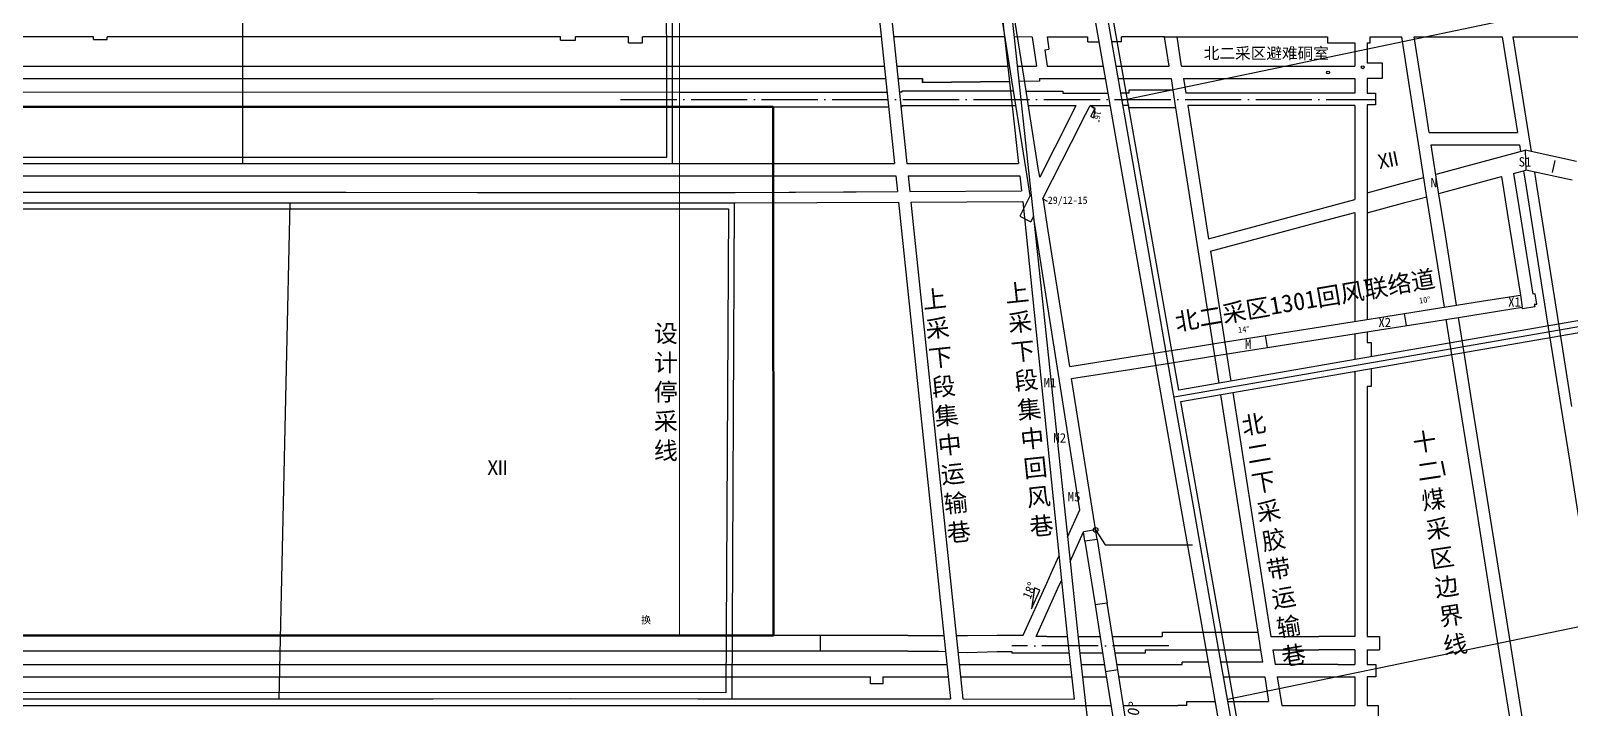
# Model space of a CAD drawing. Header units: millimetres. Extents: x 41513366 to 41522434, y 4590966 to 4600634.
# Drawn here: x 41518974 to 41519500, y 4597410 to 4597641 of the extents above; entities that cross this region are included whole.
import ezdxf

# ---------------------------------------------------------------- set-up
doc = ezdxf.new("R2010")
doc.units = ezdxf.units.MM
for name, pattern in [('ACAD_ISO02W100', [15, 12, -3]), ('ACAD_ISO04W100', [30, 24, -3, 0, -3]), ('SJHD', [10, 8, -2]), ('新采区边界(5K)', [150, 125, -5, 15, -5])]:
    doc.linetypes.add(name, pattern=pattern)
doc.layers.get('0').update_dxf_attribs({"lineweight": 18})
for name, color, linetype, lineweight in [('12-1煤巷道', 5, 'Continuous', 18), ('12-2采区边界线', 7, 'Continuous', 18), ('12煤巷道', 7, 'Continuous', 18), ('12煤巷道名称', 7, 'Continuous', 18), ('2016年12煤进尺', 7, 'Continuous', 18), ('7煤巷道', 6, 'Continuous', 18), ('停采线', 255, 'Continuous', 18), ('图纸改动标记', 2, 'Continuous', 18), ('岩巷', 30, 'Continuous', 18), ('岩巷巷道名称', 30, 'Continuous', 18), ('工作面月末位置', 7, 'Continuous', 18), ('设计', 4, 'Continuous', 18), ('采空区工作面颜色', 6, 'Continuous', 18)]:
    doc.layers.add(name, color=color, linetype=linetype, lineweight=lineweight)
doc.styles.add('仿宋_GB2312', font='')
doc.styles.add('正体', font='')
doc.styles.add('正等线体', font='simhei.ttf')
doc.styles.get('仿宋_GB2312').set_extended_font_data('宋体')
doc.styles.get('正体').set_extended_font_data('宋体')

msp = doc.modelspace()

# ---------------------------------------------------------------- linework, layer by layer
at = {"layer": '12-1煤巷道', "lineweight": -3}
for p, q in [((41518995.898, 4597639.39), (41518913.696, 4597639.39)), ((41518995.898, 4597638.49), (41518995.898, 4597639.39)), ((41518995.898, 4597638.49), (41519000.498, 4597638.49)), ((41519155.328, 4597639.39), (41519000.498, 4597639.39)), ((41519000.498, 4597638.49), (41519000.498, 4597639.39)), ((41519155.328, 4597638.29), (41519155.328, 4597639.39)), ((41519155.328, 4597638.29), (41519160.528, 4597638.29)), ((41519178.528, 4597639.39), (41519160.528, 4597639.39)), ((41519160.528, 4597638.29), (41519160.528, 4597639.39)), ((41519178.528, 4597637.39), (41519178.528, 4597639.39)), ((41519178.528, 4597637.39), (41519183.328, 4597637.39)), ((41519264.9147, 4597639.39), (41519183.328, 4597639.39)), ((41519183.328, 4597637.39), (41519183.328, 4597639.39)), ((41519264.9147, 4597639.39), (41519249.4311, 4597639.39)), ((41519271.4152, 4597639.39), (41519269.1341, 4597639.39)), ((41519271.4152, 4597639.39), (41519269.1341, 4597639.39)), ((41519307.0154, 4597639.39), (41519271.4152, 4597639.39)), ((41519307.0154, 4597639.39), (41519271.4152, 4597639.39)), ((41519316.4658, 4597639.3576), (41519310.2739, 4597639.39)), ((41519321.5108, 4597639.3892), (41519335.443, 4597639.3817)), ((41519335.4421, 4597637.6817), (41519335.443, 4597639.3817)), ((41519335.4421, 4597637.6817), (41519339.3625, 4597637.6795)), ((41519346.9421, 4597637.69), (41519343.6241, 4597637.6918)), ((41519346.9421, 4597637.69), (41519346.943, 4597639.39)), ((41519361.6324, 4597639.388), (41519346.943, 4597639.39))]:
    msp.add_line(p, q, dxfattribs=at)
at = {"layer": '12煤巷道', "lineweight": -3}
for p, q in [((41519361.6321, 4597639.39), (41519361.6322, 4597639.3894)), ((41519365.888, 4597639.388), (41519417.2595, 4597639.388)), ((41519431.7974, 4597639.388), (41519442.6275, 4597639.388)), ((41519320.7111, 4597635.033), (41519322.0974, 4597635.2284)), ((41519271.8838, 4597615.99), (41519310.8857, 4597615.99)), ((41519273.9723, 4597435.09), (41519228.048, 4597435.09)), ((41519321.4579, 4597434.79), (41519317.7544, 4597434.79)), ((41519426.622, 4597434.79), (41519414.282, 4597434.79)), ((41519354.9858, 4597430.19), (41519363.593, 4597430.19)), ((41519426.622, 4597430.19), (41519414.282, 4597430.19)), ((41519430.822, 4597420.99), (41519430.822, 4597411.24)), ((41519349.172, 4597411.14), (41519366.1929, 4597411.14))]:
    msp.add_line(p, q, dxfattribs=at)
at = {"layer": '12煤巷道', "color": 7, "lineweight": -3}
for p, q in [((41519446.8798, 4597639.388), (41519476.9471, 4597639.388)), ((41519451.9941, 4597606.726), (41519482.1466, 4597606.726)), ((41519452.6433, 4597602.526), (41519482.8152, 4597602.526)), ((41519502.2439, 4597596.9126), (41519484.8252, 4597600.7062)), ((41519500.8394, 4597590.4637), (41519484.9506, 4597593.9241)), ((41519367.6299, 4597425.19), (41519367.6299, 4597425.99)), ((41519426.622, 4597420.99), (41519426.622, 4597418.09)), ((41519426.622, 4597420.99), (41519426.622, 4597411.14)), ((41519430.822, 4597420.99), (41519430.822, 4597418.09))]:
    msp.add_line(p, q, dxfattribs=at)
at = {"layer": '12煤巷道', "color": 0, "lineweight": 20}
msp.add_line((41518789.445, 4597620.59), (41519195.947, 4597620.59), dxfattribs=at)
at = {"layer": '12煤巷道', "color": 1, "lineweight": 50}
for p, q in [((41518595.8201, 4597615.59), (41519228.0168, 4597615.59)), ((41519228.0168, 4597615.59), (41519228.048, 4597435.09)), ((41519228.048, 4597435.09), (41518687.1871, 4597435.09))]:
    msp.add_line(p, q, dxfattribs=at)
at = {"layer": '12煤巷道', "lineweight": -3}
for points in [[(41519316.4658, 4597639.3576), (41519317.871, 4597629.39)], [(41519321.5108, 4597639.3892), (41519322.0974, 4597635.2284)], [(41519363.1984, 4597629.39), (41519361.6328, 4597639.388)], [(41519367.4496, 4597629.39), (41519365.8839, 4597639.388)], [(41519430.822, 4597637.328), (41519430.822, 4597630.552), (41519435.895, 4597630.552), (41519435.895, 4597625.19), (41519430.822, 4597625.19), (41519430.822, 4597620.19), (41519433.622, 4597620.19), (41519433.622, 4597616.19), (41519430.822, 4597616.19)], [(41519320.7111, 4597635.033), (41519321.5066, 4597629.39)], [(41519430.822, 4597630.552), (41519435.895, 4597630.552), (41519435.895, 4597625.19), (41519430.822, 4597625.19)], [(41518595.823, 4597629.39), (41519265.9587, 4597629.39)], [(41518930.718, 4597625.19), (41519266.3972, 4597625.19)], [(41519270.178, 4597629.39), (41519308.1139, 4597629.39)], [(41519270.6164, 4597625.19), (41519278.9547, 4597625.19), (41519278.9547, 4597623.79), (41519308.6883, 4597624.1617), (41519278.9547, 4597623.79), (41519278.9547, 4597625.19)], [(41519311.3511, 4597629.39), (41519317.871, 4597629.39)], [(41519318.9547, 4597625.19), (41519318.9547, 4597624.29), (41519311.91, 4597624.2019)], [(41519318.9547, 4597625.19), (41519318.9547, 4597624.29), (41519311.91, 4597624.2019)], [(41519318.9547, 4597625.19), (41519341.5464, 4597625.19)], [(41519321.5066, 4597629.39), (41519340.812, 4597629.39)], [(41519345.0757, 4597629.39), (41519363.1984, 4597629.39)], [(41519345.8101, 4597625.19), (41519363.8561, 4597625.19)], [(41519426.622, 4597625.19), (41519426.622, 4597620.19)], [(41519271.8843, 4597620.59), (41519271.0966, 4597620.59)], [(41519310.1046, 4597620.8976), (41519271.8843, 4597620.9017)], [(41519271.8843, 4597620.9017), (41519271.8843, 4597620.59)], [(41519314.3571, 4597620.8972), (41519326.8843, 4597620.8959), (41519326.8843, 4597620.19), (41519342.4207, 4597620.19)], [(41519426.622, 4597620.19), (41519407.222, 4597620.19), (41519368.8903, 4597620.19)], [(41519271.8838, 4597615.59), (41519271.6185, 4597615.59)], [(41519271.8838, 4597615.9965), (41519271.8838, 4597615.59)], [(41519315.1381, 4597615.99), (41519325.889, 4597615.99), (41519331.4603, 4597615.99)], [(41519329.3108, 4597611.7778), (41519331.46, 4597615.99)], [(41519333.052, 4597609.869), (41519336.1751, 4597615.99)], [(41519336.1751, 4597615.99), (41519343.1551, 4597615.99)], [(41519337.8722, 4597614.9319), (41519336.1751, 4597615.99)], [(41519336.5088, 4597612.2596), (41519337.8722, 4597614.9319)], [(41519337.8722, 4597614.9319), (41519337.3995, 4597611.8051)], [(41519426.622, 4597615.99), (41519407.222, 4597615.99), (41519369.548, 4597615.99)], [(41519336.5088, 4597612.2596), (41519337.3995, 4597611.8051)], [(41519426.622, 4597525.2413), (41519426.622, 4597513.302)], [(41519432.222, 4597526.2136), (41519432.222, 4597520.057), (41519430.822, 4597520.057), (41519430.822, 4597513.302)], [(41519380.7548, 4597517.2776), (41519393.4528, 4597436.19)], [(41519384.8935, 4597517.9962), (41519397.9233, 4597434.79)], [(41519426.622, 4597513.302), (41519426.622, 4597434.79)], [(41519430.822, 4597513.302), (41519430.822, 4597434.79)], [(41519313.3511, 4597435.25), (41519321.3935, 4597452.9786)], [(41519316.2256, 4597444.1657), (41519319.0197, 4597450.5824), (41519317.1748, 4597451.3857), (41519316.2256, 4597444.1657)], [(41519321.3936, 4597452.9785), (41519323.0164, 4597456.556)], [(41519325.2184, 4597451.2434), (41519326.4164, 4597453.8843)], [(41519317.7544, 4597434.79), (41519325.2184, 4597451.2434)], [(41519360.7858, 4597436.19), (41519378.082, 4597436.19)], [(41519360.7858, 4597436.19), (41519360.7858, 4597434.79)], [(41519378.082, 4597436.19), (41519393.4528, 4597436.19)], [(41519273.9723, 4597435.05), (41519284.388, 4597435.05), (41519286.2468, 4597435.05)], [(41519290.4639, 4597435.05), (41519294.388, 4597435.05), (41519304.388, 4597435.25), (41519313.3511, 4597435.25)], [(41519321.4579, 4597434.79), (41519328.3576, 4597434.79)], [(41519332.0604, 4597434.79), (41519339.589, 4597434.79)], [(41519335.593, 4597434.79), (41519339.5888, 4597434.79)], [(41519343.8412, 4597434.79), (41519360.7858, 4597434.79)], [(41519397.9233, 4597434.79), (41519414.282, 4597434.79)], [(41519430.822, 4597434.79), (41519435.022, 4597434.79)], [(41519435.022, 4597434.79), (41519435.022, 4597430.19)], [(41518687.1871, 4597425.19), (41519287.2761, 4597425.19)], [(41518869.0374, 4597429.89), (41519273.9723, 4597429.89)], [(41519273.9723, 4597429.89), (41519273.9723, 4597429.74)], [(41519273.9723, 4597429.74), (41519284.388, 4597429.74), (41519286.8136, 4597429.6211)], [(41519291.0522, 4597429.4135), (41519294.388, 4597429.25), (41519304.388, 4597429.65), (41519309.4579, 4597429.612)], [(41519291.4931, 4597425.19), (41519329.4006, 4597425.19)], [(41519309.4536, 4597429.612), (41519309.4579, 4597429.034)], [(41519328.963, 4597429.034), (41519309.4579, 4597429.034)], [(41519340.5009, 4597429.034), (41519332.6817, 4597429.034)], [(41519333.1117, 4597425.19), (41519341.1097, 4597425.19)], [(41519354.9858, 4597430.19), (41519354.9858, 4597429.034), (41519344.7531, 4597429.034)], [(41519345.3621, 4597425.19), (41519367.6299, 4597425.19)], [(41519363.593, 4597430.19), (41519394.3924, 4597430.19)], [(41519395.0501, 4597425.99), (41519381.0094, 4597425.99)], [(41519394.3924, 4597430.19), (41519395.0501, 4597425.99)], [(41519398.6436, 4597430.19), (41519399.4266, 4597425.19)], [(41519398.6436, 4597430.19), (41519414.282, 4597430.19)], [(41519420.8342, 4597425.19), (41519399.4266, 4597425.19)], [(41519420.8342, 4597425.19), (41519426.622, 4597425.19)], [(41519426.622, 4597430.19), (41519426.622, 4597425.19)], [(41519430.822, 4597430.19), (41519430.822, 4597425.19)], [(41519430.822, 4597430.19), (41519435.022, 4597430.19)], [(41519430.822, 4597425.19), (41519433.822, 4597425.19), (41519433.822, 4597420.99), (41519430.822, 4597420.99)], [(41519333.5816, 4597420.99), (41519341.7751, 4597420.99)], [(41519346.0275, 4597420.99), (41519377.4841, 4597420.99)], [(41519381.7487, 4597420.99), (41519395.8331, 4597420.99)], [(41519395.8331, 4597420.99), (41519397.1564, 4597412.54)], [(41519400.0843, 4597420.99), (41519426.622, 4597420.99)], [(41519400.0843, 4597420.99), (41519401.6268, 4597411.14)], [(41518942.1601, 4597411.14), (41519049.1636, 4597411.14)], [(41519049.1636, 4597411.14), (41519170.164, 4597411.14)], [(41519170.164, 4597411.14), (41519267.164, 4597411.14)], [(41519267.164, 4597411.14), (41519343.3356, 4597411.14)], [(41519347.588, 4597411.14), (41519349.172, 4597411.14)], [(41519369.2729, 4597411.14), (41519366.1929, 4597411.14)], [(41519369.2729, 4597411.14), (41519369.2729, 4597412.54)], [(41519369.2729, 4597412.54), (41519378.9715, 4597412.54)], [(41519383.2361, 4597412.54), (41519384.74, 4597412.54)], [(41519384.74, 4597412.54), (41519397.1564, 4597412.54)], [(41519401.6268, 4597411.14), (41519426.622, 4597411.14)], [(41519430.822, 4597411.24), (41519434.622, 4597411.24), (41519434.622, 4597406.54)]]:
    msp.add_lwpolyline(points, dxfattribs=at)
at = {"layer": '12煤巷道', "color": 7, "lineweight": -3}
for points in [[(41519417.2595, 4597639.388), (41519417.2595, 4597637.328), (41519426.622, 4597637.328)], [(41519426.622, 4597637.328), (41519426.622, 4597629.39)], [(41519430.822, 4597637.328), (41519431.7974, 4597637.328), (41519431.7974, 4597639.388)], [(41519451.0067, 4597586.054), (41519448.3088, 4597603.041), (41519446.3407, 4597615.9108), (41519442.6273, 4597639.3894)], [(41519446.8795, 4597639.3894), (41519476.9469, 4597639.3894)], [(41519451.9941, 4597606.726), (41519450.4908, 4597616.5563), (41519446.8795, 4597639.3894)], [(41519476.9469, 4597639.3894), (41519482.1466, 4597606.726)], [(41519480.5922, 4597639.3894), (41519486.8193, 4597600.2719)], [(41519480.5924, 4597639.388), (41519543.674, 4597639.388)], [(41519363.8561, 4597625.19), (41519364.4809, 4597621.2)], [(41519368.1073, 4597625.19), (41519368.8903, 4597620.19)], [(41519364.4653, 4597621.2), (41519349.4395, 4597621.2), (41519349.4395, 4597620.19), (41519346.6844, 4597620.19)], [(41519365.4205, 4597615.2), (41519349.4395, 4597615.2), (41519349.4395, 4597615.99), (41519347.4188, 4597615.99)], [(41519365.4205, 4597615.2), (41519380.1359, 4597521.23)], [(41519369.548, 4597615.99), (41519376.674, 4597570.4841)], [(41519426.622, 4597615.99), (41519426.622, 4597583.8683)], [(41519430.822, 4597616.19), (41519430.822, 4597586.2361)], [(41519455.0858, 4597587.1469), (41519452.6433, 4597602.526)], [(41519454.8444, 4597592.6727), (41519484.8252, 4597600.7062)], [(41519482.8152, 4597602.526), (41519483.1753, 4597600.2641)], [(41519480.8068, 4597592.7958), (41519484.9506, 4597593.9241)], [(41519484.2163, 4597593.7242), (41519485.1031, 4597588.154), (41519490.7309, 4597552.4832)], [(41519430.822, 4597586.2361), (41519442.4072, 4597589.3402), (41519450.1551, 4597591.4162)], [(41519454.2341, 4597592.5092), (41519454.8444, 4597592.6727)], [(41519456.5526, 4597586.2976), (41519476.7274, 4597591.7033)], [(41519476.7274, 4597591.7033), (41519479.007, 4597577.3095)], [(41519480.8068, 4597592.7958), (41519483.1553, 4597577.9665)], [(41519487.9332, 4597593.2746), (41519488.6587, 4597588.7175), (41519496.2177, 4597540.8063), (41519500.5833, 4597513.302)], [(41519412.2283, 4597580.0112), (41519426.622, 4597583.8683)], [(41519430.822, 4597579.4033), (41519444.1153, 4597582.9651), (41519451.196, 4597584.8623)], [(41519457.1751, 4597547.1679), (41519453.3719, 4597571.1622), (41519451.0067, 4597586.054)], [(41519455.2751, 4597585.9553), (41519456.5526, 4597586.2976)], [(41519376.674, 4597570.4841), (41519412.2283, 4597580.0111)], [(41519413.3154, 4597575.9544), (41519426.622, 4597579.5202)], [(41519426.622, 4597579.5202), (41519426.622, 4597552.069)], [(41519430.822, 4597579.4033), (41519430.822, 4597552.069)], [(41519483.15, 4597577.9657), (41519487.3362, 4597551.5744)], [(41519377.3275, 4597566.311), (41519413.3154, 4597575.9543)], [(41519479.007, 4597577.3095), (41519483.1296, 4597551.2791)], [(41519377.3275, 4597566.311), (41519384.2745, 4597521.9485)], [(41519426.622, 4597552.064), (41519426.622, 4597542.3283)], [(41519430.824, 4597552.064), (41519430.8232, 4597542.9938)], [(41519488.7642, 4597548.2269), (41519487.8892, 4597548.0881), (41519488.7642, 4597548.2269), (41519488.2177, 4597551.7142), (41519487.3362, 4597551.5744)], [(41519483.8723, 4597546.5904), (41519483.7867, 4597547.1309)], [(41519488.0225, 4597547.2478), (41519483.8723, 4597546.5904)], [(41519487.8892, 4597548.0881), (41519488.0225, 4597547.2478)], [(41519462.5777, 4597513.302), (41519459.9732, 4597529.514), (41519457.8326, 4597543.0197)], [(41519466.8307, 4597513.3077), (41519464.1208, 4597530.1759), (41519461.9808, 4597543.6769)], [(41519426.622, 4597538.076), (41519426.622, 4597529.3011)], [(41519430.8228, 4597538.7414), (41519430.8225, 4597535.057)], [(41519430.822, 4597535.057), (41519432.222, 4597535.057), (41519432.222, 4597530.2734)], [(41519505.2626, 4597270.588), (41519497.8153, 4597317.1184), (41519486.3993, 4597390.8282), (41519478.4928, 4597440.2997), (41519471.4797, 4597484.3694), (41519466.8307, 4597513.3077)], [(41519496.9383, 4597513.302), (41519499.8602, 4597494.8934), (41519506.5201, 4597452.9343), (41519506.9721, 4597449.8105), (41519513.744, 4597406.8186), (41519520.9442, 4597361.5418), (41519528.1587, 4597316.1397), (41519535.0451, 4597270.588)], [(41519376.7448, 4597425.99), (41519367.6299, 4597425.9911)], [(41518903.216, 4597420.99), (41519261.2477, 4597420.99)], [(41519265.4477, 4597420.99), (41519265.4477, 4597418.59), (41519261.2477, 4597418.59), (41519261.2477, 4597420.99)], [(41519265.4477, 4597420.99), (41519287.7146, 4597420.99)], [(41519291.9315, 4597420.99), (41519329.8788, 4597420.99)]]:
    msp.add_lwpolyline(points, dxfattribs=at)
for points in [[(41519461.3233, 4597547.825), (41519457.52, 4597571.8201, 0.00007808), (41519457.52, 4597571.8207), (41519455.0858, 4597587.1469)], [(41519490.7309, 4597552.4832), (41519492.6618, 4597540.2448, 0.00023239), (41519492.6622, 4597540.2424), (41519496.9383, 4597513.302)], [(41519508.1292, 4597227.6621), (41519501.2176, 4597269.2857), (41519493.6664, 4597316.4651), (41519482.2504, 4597390.1754), (41519474.3453, 4597439.6375, -0.00016668), (41519474.3451, 4597439.6391), (41519467.3324, 4597483.7063), (41519462.5777, 4597513.302)]]:
    msp.add_lwpolyline(points, format="xyb", dxfattribs=at)
at = {"layer": '2016年12煤进尺', "color": 0, "lineweight": -3, "ltscale": 2}
for p, q in [((41519361.6328, 4597639.388), (41519365.888, 4597639.388)), ((41519484.8252, 4597600.7062), (41519484.9506, 4597593.9241)), ((41519494.0641, 4597593.1674), (41519494.9579, 4597597.2712))]:
    msp.add_line(p, q, dxfattribs=at)
at = {"layer": '2016年12煤进尺', "lineweight": -3, "ltscale": 2}
for p, q in [((41519195.947, 4597620.59), (41519266.8774, 4597620.59)), ((41519364.4809, 4597621.2), (41519365.4205, 4597615.2)), ((41519195.947, 4597615.59), (41519267.3994, 4597615.59)), ((41519430.822, 4597586.2361), (41519430.822, 4597579.4033)), ((41519483.1296, 4597551.2791), (41519483.7867, 4597547.1309)), ((41519443.4373, 4597544.9919), (41519444.0944, 4597540.8436)), ((41519396.0187, 4597537.4808), (41519396.6758, 4597533.3325)), ((41519393.4528, 4597436.19), (41519394.3924, 4597430.19))]:
    msp.add_line(p, q, dxfattribs=at)
at = {"layer": '2016年12煤进尺', "color": 3, "lineweight": -3, "ltscale": 2}
msp.add_line((41519338.0856, 4597471.1205), (41519333.9373, 4597470.4633), dxfattribs=at)
at = {"layer": '2016年12煤进尺', "color": 0, "lineweight": -3, "ltscale": 2}
msp.add_lwpolyline([(41519338.0856, 4597471.1205), (41519341.3117, 4597466.0638), (41519371.1377, 4597466.0638)], dxfattribs=at)
msp.add_circle((41519338.0856, 4597471.1205), 0.8, dxfattribs=at)
at = {"layer": '7煤巷道', "lineweight": -3}
for p, q in [((41519251.4554, 4597768.3175), (41519269.4237, 4597596.199)), ((41519255.9816, 4597765.3919), (41519273.6426, 4597596.199)), ((41519298.0369, 4597721.1191), (41519311.7602, 4597596.199)), ((41519302.0863, 4597715.3933), (41519317.3581, 4597573.6285)), ((41519269.8621, 4597591.999), (41519270.423, 4597586.6267)), ((41519274.081, 4597591.999), (41519274.6394, 4597586.6497)), ((41519312.2216, 4597591.999), (41519312.7864, 4597586.8579)), ((41519270.7986, 4597583.0287), (41519288.5054, 4597413.4151)), ((41519275.0149, 4597583.0517), (41519292.7225, 4597413.4124)), ((41519313.1816, 4597583.26), (41519314.2812, 4597573.2507)), ((41519314.2812, 4597573.2507), (41519326.4164, 4597453.8843)), ((41519317.3581, 4597573.6285), (41519329.3529, 4597460.3574)), ((41519329.3529, 4597460.3574), (41519332.4602, 4597431.0142)), ((41519326.4164, 4597453.8843), (41519328.7743, 4597430.6917)), ((41519328.7743, 4597430.6917), (41519330.7442, 4597413.3886)), ((41519332.4602, 4597431.0142), (41519338.1487, 4597380.1639))]:
    msp.add_line(p, q, dxfattribs=at)
for points in [[(41519360.3616, 4597517.9692), (41519352.0826, 4597565.0632), (41519344.4715, 4597608.4615), (41519337.6375, 4597647.545)], [(41519364.4982, 4597518.6964), (41519356.2192, 4597565.7904), (41519348.6084, 4597609.187), (41519341.7747, 4597648.2684)], [(41518595.8161, 4597596.22), (41518625.7699, 4597596.23), (41518981.7694, 4597596.187), (41519071.0796, 4597596.199), (41519269.4237, 4597596.199)], [(41519273.6426, 4597596.199), (41519311.7602, 4597596.199)], [(41518562.751, 4597592.009), (41518625.7713, 4597592.03), (41518981.7689, 4597591.987), (41519071.0801, 4597591.999), (41519269.8621, 4597591.999)], [(41519274.081, 4597591.999), (41519312.2216, 4597591.999)], [(41518829.9425, 4597582.7276), (41518869.3529, 4597582.782), (41518914.8477, 4597582.793), (41518952.1695, 4597582.799), (41518997.0687, 4597582.806)], [(41518830.4259, 4597586.328), (41518869.3479, 4597586.382), (41518914.8468, 4597586.393), (41518952.1689, 4597586.399), (41518997.0681, 4597586.406)], [(41518997.0681, 4597586.406), (41519038.2939, 4597586.412), (41519082.039, 4597586.374)], [(41518997.0687, 4597582.806), (41519038.2944, 4597582.812), (41519082.0359, 4597582.774)], [(41519082.0727, 4597586.374), (41519126.9737, 4597586.335), (41519170.701, 4597586.333)], [(41519170.7226, 4597586.333), (41519214.9712, 4597586.324)], [(41519214.9689, 4597586.324), (41519270.423, 4597586.6267)], [(41519214.9689, 4597586.324), (41519256.3716, 4597586.55)], [(41519214.9704, 4597582.724), (41519270.7986, 4597583.0287)], [(41519274.6394, 4597586.6497), (41519312.7864, 4597586.8579)], [(41519275.0149, 4597583.0517), (41519313.1816, 4597583.26)], [(41519082.0696, 4597582.774), (41519126.9706, 4597582.735), (41519170.7009, 4597582.733)], [(41519170.7219, 4597582.733), (41519214.9704, 4597582.724)], [(41519386.3237, 4597370.8186), (41519383.4887, 4597386.8786), (41519375.2346, 4597433.769), (41519367.2127, 4597479.2126), (41519360.367, 4597517.9387)], [(41519390.4598, 4597371.5487), (41519387.6248, 4597387.6087), (41519379.371, 4597434.4971), (41519371.3488, 4597479.9427), (41519364.5029, 4597518.6698)], [(41518947.5769, 4597413.467), (41518979.4097, 4597413.482)], [(41518979.4097, 4597413.482), (41519025.0374, 4597413.519), (41519067.9727, 4597413.511)], [(41519068.0729, 4597413.511), (41519111.8279, 4597413.515), (41519158.7699, 4597413.523), (41519202.2726, 4597413.486), (41519248.7947, 4597413.44), (41519288.5054, 4597413.4151)], [(41519292.7225, 4597413.4124), (41519330.7442, 4597413.3886)]]:
    msp.add_lwpolyline(points, dxfattribs=at)
at = {"layer": '图纸改动标记', "color": 0, "lineweight": 20}
msp.add_line((41519195.947, 4597848.564), (41519195.947, 4597435.09), dxfattribs=at)
at = {"layer": '图纸改动标记', "color": 3, "linetype": 'Continuous', "lineweight": -3, "ltscale": 2}
msp.add_lwpolyline([(41519336.1751, 4597615.99), (41519337.8722, 4597614.9319)], dxfattribs=at)
at = {"layer": '图纸改动标记', "color": 3, "linetype": 'ACAD_ISO02W100', "lineweight": -3}
msp.add_lwpolyline([(41519385.6286, 4597513.302), (41519385.5972, 4597513.302)], dxfattribs=at)
at = {"layer": '图纸改动标记', "color": 0, "lineweight": -3, "ltscale": 2}
msp.add_lwpolyline([(41519244.057, 4597435.09), (41519244.057, 4597429.89)], dxfattribs=at)
at = {"layer": '图纸改动标记', "lineweight": -3, "ltscale": 2}
for centre in [(41519417.479, 4597627.248), (41519429.295, 4597629.052)]:
    msp.add_circle(centre, 0.5, dxfattribs=at)
at = {"layer": '岩巷', "lineweight": -3}
for p, q in [((41519385.2796, 4597535.7797), (41519434.3538, 4597543.553)), ((41519379.5281, 4597534.8686), (41519385.2796, 4597535.7797)), ((41519380.1852, 4597530.7204), (41519435.0109, 4597539.4048)), ((41519329.248, 4597526.9043), (41519349.8365, 4597530.1655)), ((41519329.9052, 4597522.756), (41519350.4936, 4597526.0172)), ((41519334.4491, 4597467.233), (41519333.9373, 4597470.4633)), ((41519338.5973, 4597467.8902), (41519334.4491, 4597467.233)), ((41519334.4491, 4597467.233), (41519337.8915, 4597445.504)), ((41519338.5974, 4597467.8902), (41519342.0394, 4597446.1611)), ((41519342.0397, 4597446.1612), (41519337.8915, 4597445.504)), ((41519345.6488, 4597423.3813), (41519342.0394, 4597446.1611)), ((41519337.8915, 4597445.504), (41519341.5005, 4597422.7241)), ((41519345.6488, 4597423.3813), (41519341.4995, 4597422.7239)), ((41519341.5005, 4597422.7241), (41519346.4971, 4597391.1863)), ((41519350.6452, 4597391.8435), (41519345.6489, 4597423.3813))]:
    msp.add_line(p, q, dxfattribs=at)
for points in [[(41519313.6678, 4597625.2711), (41519307.7992, 4597662.3181)], [(41519309.5196, 4597624.6139), (41519303.7681, 4597660.921)], [(41519318.5181, 4597594.6529), (41519313.6678, 4597625.2711)], [(41519367.4496, 4597629.39), (41519369.664, 4597629.39), (41519404.943, 4597629.39), (41519426.622, 4597629.39)], [(41519368.1073, 4597625.19), (41519369.664, 4597625.19), (41519404.943, 4597625.19), (41519426.622, 4597625.19)], [(41519314.3699, 4597593.9957), (41519309.5196, 4597624.6139)], [(41519329.3108, 4597611.7778), (41519319.0051, 4597591.5791)], [(41519333.052, 4597609.869), (41519319.9461, 4597584.1822)], [(41519315.7602, 4597585.2187), (41519314.3699, 4597593.9957)], [(41519319.0051, 4597591.5791), (41519318.5181, 4597594.6529)], [(41519315.7602, 4597585.2187), (41519312.1779, 4597578.1884)], [(41519321.6897, 4597583.2677), (41519319.9461, 4597584.1822)], [(41519321.9133, 4597573.2205), (41519320.1222, 4597584.5273)], [(41519312.1779, 4597578.1884), (41519315.9201, 4597576.2816)], [(41519316.8782, 4597578.1618), (41519315.9201, 4597576.2816)], [(41519316.8712, 4597578.1482), (41519316.8782, 4597578.1615)], [(41519317.7648, 4597572.5633), (41519316.8782, 4597578.1618)], [(41519332.7436, 4597477.9985), (41519317.7638, 4597572.5631)], [(41519329.248, 4597526.9043), (41519321.9104, 4597573.22)], [(41519470.4944, 4597549.2777), (41519483.1296, 4597551.2791)], [(41519434.3538, 4597543.553), (41519461.3233, 4597547.825)], [(41519461.3233, 4597547.825), (41519470.4944, 4597549.2777)], [(41519471.1514, 4597545.1294), (41519483.7867, 4597547.1309)], [(41519435.0109, 4597539.4048), (41519461.9808, 4597543.6768)], [(41519461.9808, 4597543.6768), (41519471.1514, 4597545.1294)], [(41519349.8365, 4597530.1655), (41519368.9878, 4597533.1991)], [(41519368.9878, 4597533.1991), (41519379.5281, 4597534.8686)], [(41519369.6449, 4597529.0508), (41519380.1852, 4597530.7204)], [(41519350.4936, 4597526.0172), (41519369.6449, 4597529.0508)], [(41519331.133, 4597515.0058), (41519329.9052, 4597522.756)], [(41519338.5974, 4597467.8902), (41519331.133, 4597515.0058)], [(41519328.4801, 4597468.5998), (41519332.7448, 4597478.0009)], [(41519329.3529, 4597460.3576), (41519333.9373, 4597470.4633)], [(41519323.0164, 4597456.556), (41519325.5721, 4597462.1897)]]:
    msp.add_lwpolyline(points, dxfattribs=at)
at = {"layer": '工作面月末位置', "color": 150, "lineweight": -3}
msp.add_line((41519193.3478, 4597768.3072), (41519193.5266, 4597596.199), dxfattribs=at)
at = {"layer": '工作面月末位置', "color": 241, "lineweight": -3}
msp.add_line((41519540.3687, 4597658.1746), (41519347.1104, 4597617.7538), dxfattribs=at)
at = {"layer": '工作面月末位置', "color": 150, "lineweight": -3, "ltscale": 3}
msp.add_line((41519214.7004, 4597582.7241), (41519213.8292, 4597413.4746), dxfattribs=at)
at = {"layer": '工作面月末位置', "color": 150, "lineweight": -3}
msp.add_lwpolyline([(41519046.8519, 4597768.2877), (41519046.8161, 4597596.1957)], dxfattribs=at)
at = {"layer": '工作面月末位置', "color": 150, "lineweight": -3, "ltscale": 3}
msp.add_lwpolyline([(41519062.8942, 4597582.7907), (41519059.1852, 4597413.5127)], dxfattribs=at)
at = {"layer": '工作面月末位置', "color": 102, "lineweight": -3}
msp.add_lwpolyline([(41519576.501, 4597453.2155), (41519383.1188, 4597413.2065)], dxfattribs=at)
at = {"layer": '设计', "color": 2, "linetype": 'ACAD_ISO04W100', "lineweight": -3, "ltscale": 0.8}
for p, q in [((41519175.8462, 4597618.09), (41519433.622, 4597618.09)), ((41519363.074, 4597431.5), (41519309.4579, 4597431.4994))]:
    msp.add_line(p, q, dxfattribs=at)
at = {"layer": '采空区工作面颜色', "color": 241, "lineweight": -3}
msp.add_lwpolyline([(41519299.7971, 4597896.2471), (41519490.2257, 4597930.721), (41519557.0452, 4597551.9459), (41519366.4999, 4597518.8624)], close=True, dxfattribs=at)
at = {"layer": '采空区工作面颜色', "color": 150, "lineweight": -3}
for points in [[(41518597.8515, 4597766.2937), (41519191.3499, 4597766.3072), (41519191.5245, 4597598.1991), (41518597.8165, 4597598.22)], [(41518689.1871, 4597580.7331), (41519212.69, 4597580.7031), (41519211.8394, 4597415.475), (41518689.1871, 4597415.5906)]]:
    msp.add_lwpolyline(points, close=True, dxfattribs=at)
at = {"layer": '采空区工作面颜色', "color": 6, "lineweight": -3}
msp.add_lwpolyline([(41519364.8774, 4597516.5508), (41519559.3632, 4597550.3184)], dxfattribs=at)
at = {"layer": '采空区工作面颜色', "color": 102, "lineweight": -3}
msp.add_lwpolyline([(41519367.1966, 4597514.9235), (41519557.7401, 4597548.0067), (41519620.8019, 4597190.4783), (41519430.4718, 4597157.4611)], close=True, dxfattribs=at)

# ---------------------------------------------------------------- texts
at = {"color": 1, "lineweight": -3, "insert": (41519343.2549, 4597381.5433), "char_height": 4, "width": 64.164253, "attachment_point": 1, "rotation": 78.395869, "style": '正等线体'}
msp.add_mtext('H=1.40 ∠80%%D', dxfattribs=at)
at = {"layer": '12-2采区边界线', "linetype": '新采区边界(5K)', "lineweight": -3, "insert": (41519461.446, 4597428.3853), "char_height": 6, "width": 992.318562, "attachment_point": 8, "rotation": 8.604254, "style": '正等线体'}
msp.add_mtext('十\\P二\\P煤\\P采\\P区\\P边\\P界\\P线', dxfattribs=at)
at = {"layer": '12煤巷道', "lineweight": -3, "width": 22.318737, "attachment_point": 1, "style": '正等线体'}
for s, insert, char_height, rotation in [('16%%D', (41519339.9403, 4597613.986), 2, 263.225484), ('10%%D', (41519448.3825, 4597550.3578), 2, 7.355673), ('14%%D', (41519386.6265, 4597540.4008), 2, 4.888611), ('18%%D', (41519312.97, 4597448.457), 3.05889, 66.469783)]:
    msp.add_mtext(s, dxfattribs=dict(at, insert=insert, char_height=char_height, rotation=rotation))
at = {"layer": '12煤巷道', "color": 7, "lineweight": -3, "char_height": 3.2, "attachment_point": 6, "style": '正等线体'}
for s, insert, width in [('S1', (41519486.9063, 4597596.7345), 5.258427), ('N', (41519454.6755, 4597589.6308), 2.804494)]:
    msp.add_mtext(s, dxfattribs=dict(at, insert=insert, width=width))
at = {"layer": '12煤巷道', "color": 30, "lineweight": -3, "char_height": 3.2, "attachment_point": 6, "style": '正等线体'}
for s, insert, width in [('X1', (41519483.3095, 4597548.9599), 5.393258), ('X2', (41519438.9885, 4597541.9742), 6.391011), ('M', (41519391.2284, 4597534.5262), 2.91236), ('M1', (41519324.6625, 4597521.403), 5.258427), ('M2', (41519328.0297, 4597502.546), 6.25618), ('M5', (41519332.9221, 4597482.4305), 6.283146)]:
    msp.add_mtext(s, dxfattribs=dict(at, insert=insert, width=width))
at = {"layer": '12煤巷道名称', "color": 0, "lineweight": -3, "insert": (41519364.7136, 4597544.9204), "char_height": 6, "width": 264.6941, "attachment_point": 1, "rotation": 9.684178, "style": '仿宋_GB2312'}
msp.add_mtext('北二采区1301回风联络道', dxfattribs=at)
at = {"layer": '12煤巷道名称', "color": 7, "linetype": 'SJHD', "lineweight": -3, "insert": (41519387.5132, 4597509.4188), "char_height": 6, "width": 160.733333, "attachment_point": 1, "rotation": 9.816701, "style": '仿宋_GB2312'}
msp.add_mtext('北\\P二\\P下\\P采\\P胶\\P带\\P运\\P输\\P巷', dxfattribs=at)
at = {"layer": '2016年12煤进尺', "lineweight": -3, "ltscale": 0.3, "insert": (41519184.5707, 4597440.2553), "char_height": 2.5, "width": 21.211111, "attachment_point": 5, "rotation": 0.640842, "style": '正等线体'}
msp.add_mtext('换', dxfattribs=at)
at = {"layer": '7煤巷道', "lineweight": -3, "char_height": 6, "width": 8.233333, "attachment_point": 1, "style": '仿宋_GB2312'}
for s, insert, rotation in [('上   采   下   段   集   中   运   输   巷', (41519278.6654, 4597552.496), 5.972056), ('上   采   下   段   集   中   回   风   巷', (41519306.8259, 4597554.5952), 6.028665)]:
    msp.add_mtext(s, dxfattribs=dict(at, insert=insert, rotation=rotation))
at = {"layer": '停采线', "color": 3, "lineweight": -3, "insert": (41519187.2369, 4597541.2127), "char_height": 6, "width": 33.55335, "attachment_point": 1, "style": '仿宋_GB2312'}
msp.add_mtext('设\\P计\\P停\\P采\\P线', dxfattribs=at)
at = {"layer": '岩巷', "lineweight": -3, "insert": (41519321.7419, 4597584.9174), "char_height": 2.5, "width": 73.044444, "attachment_point": 1, "style": '正等线体'}
msp.add_mtext('29/12-15', dxfattribs=at)
at = {"layer": '岩巷巷道名称', "lineweight": -3, "insert": (41519375.0344, 4597635.7819), "char_height": 4, "width": 120.825806, "attachment_point": 1, "style": '正等线体'}
msp.add_mtext('{\\H0.9778x;北二采区避难硐室}', dxfattribs=at)
at = {"layer": '工作面月末位置', "color": 241, "lineweight": -3, "insert": (41519434.1526, 4597599.1855), "char_height": 5, "width": 172.213633, "attachment_point": 1, "rotation": 11.334672, "style": '正体'}
msp.add_mtext('Ⅻ', dxfattribs=at)
at = {"layer": '工作面月末位置', "color": 150, "lineweight": -3, "ltscale": 3, "insert": (41519130.4749, 4597494.9101), "char_height": 5, "width": 172.213633, "attachment_point": 1, "style": '正体'}
msp.add_mtext('Ⅻ', dxfattribs=at)
at = {"layer": '工作面月末位置', "color": 102, "lineweight": -3, "insert": (41519452.9951, 4597493.9748), "char_height": 5, "width": 172.213633, "attachment_point": 1, "rotation": 11.334672, "style": '正体'}
msp.add_mtext('Ⅰ', dxfattribs=at)

doc.saveas('drawing.dxf')
